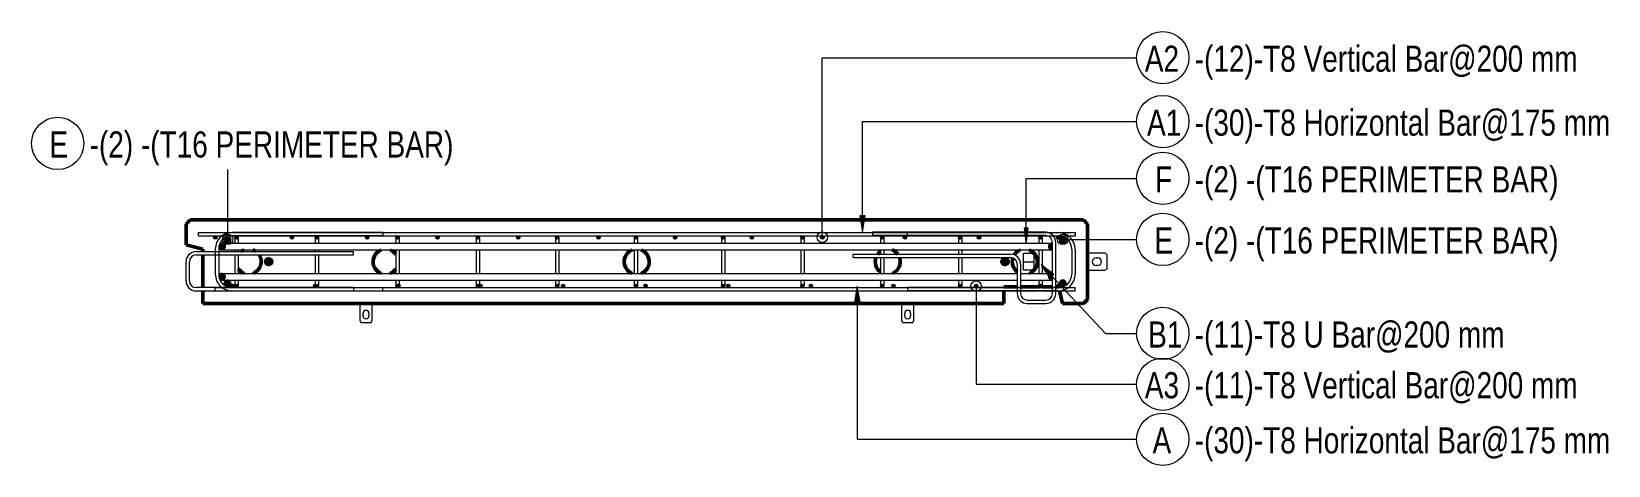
# Model space of a CAD drawing. Header units: millimetres. Extents: x 15382 to 36280, y -2060 to 13564.
# Drawn here: x 32511 to 36280, y 12527 to 13564 of the extents above; entities that cross this region are included whole.
import ezdxf

# ---------------------------------------------------------------- set-up
doc = ezdxf.new("R2010")
doc.units = ezdxf.units.MM
for name, color, linetype, lineweight in [('A-GENM', 13, 'Continuous', 18), ('A-WALL', 113, 'Continuous', 25), ('S-RBAR', 171, 'Continuous', 18), ('S-RBAR-IDEN', 171, 'Continuous', 9)]:
    doc.layers.add(name, color=color, linetype=linetype, lineweight=lineweight)
doc.styles.add('Nirmala UI Semilight_1', font='NirmalaS.ttf', dxfattribs={"width": 0.8, "height": 62.5})

# ---------------------------------------------------------------- blocks, each defined once
blk = doc.blocks.new('RR spread anchor face based - RR-SA-2_5-200-1726821-Elevation Top 2')
at = {"layer": 'A-GENM'}
for p, q in [((18725.1, 12913.8), (18725.1, 12873.8)), ((18733.1, 12884.3), (18733.1, 12890.3)), ((18747.1, 12890.3), (18747.1, 12884.3)), ((18755.1, 12873.8), (18755.1, 12913.8)), ((18725.1, 12873.8), (18727.6, 12868.8)), ((18727.6, 12868.8), (18752.6, 12868.8)), ((18752.6, 12868.8), (18755.1, 12873.8))]:
    blk.add_line(p, q, dxfattribs=at)
for centre, start, end in [((18740.1, 12890.3), 0, 180), ((18740.1, 12884.3), 180, 0)]:
    blk.add_arc(centre, 7, start, end, dxfattribs=at)
blk = doc.blocks.new('RR spread anchor face based - RR-SA-3_0-200-1726827-Elevation Top 2')
at = {"layer": 'A-GENM'}
for p, q in [((20311.1, 13033.8), (20336.1, 13033.8)), ((20311.1, 13013.8), (20311.1, 13033.8)), ((20311.1, 13013.8), (20336.1, 13013.8)), ((20311.1, 12993.8), (20311.1, 13013.8)), ((20336.1, 13033.8), (20336.1, 13013.8)), ((20336.4, 13033.8), (20336.1, 13033.8)), ((20336.1, 13033.8), (20336.1, 13013.8)), ((20336.1, 13013.8), (20336.1, 12993.8)), ((20336.1, 13013.8), (20336.1, 12993.8)), ((20506.1, 13033.8), (20464.6, 13033.8)), ((20484.8, 13022.8), (20488.8, 13022.8)), ((20488.8, 13004.8), (20484.8, 13004.8)), ((20511.1, 13031.3), (20506.1, 13033.8)), ((20511.1, 12996.3), (20511.1, 13031.3)), ((20336.1, 12993.8), (20311.1, 12993.8)), ((20336.1, 12993.8), (20336.4, 12993.8)), ((20464.6, 12993.8), (20506.1, 12993.8)), ((20506.1, 12993.8), (20511.1, 12996.3))]:
    blk.add_line(p, q, dxfattribs=at)
for centre, start, end in [((20484.8, 13013.8), 90, 270), ((20488.8, 13013.8), 270, 90)]:
    blk.add_arc(centre, 9, start, end, dxfattribs=at)
blk = doc.blocks.new('M_Rebar Tag_rfa MARK - DOT 1 MM-794228-Elevation Top 2')
at = {"layer": 'S-RBAR-IDEN'}
blk.add_circle((20644.3, 13067), 62.5, dxfattribs=at)
blk = doc.blocks.new('M_Rebar Tag_rfa MARK - ARROW-794226-Elevation Top 2')
at = {"layer": 'S-RBAR-IDEN'}
blk.add_circle((20644.3, 13212.9), 62.5, dxfattribs=at)
blk = doc.blocks.new('M_Rebar Tag_rfa Dimension - ARROW-793927-Elevation Top 2')
at = {"layer": 'S-RBAR-IDEN'}
blk.add_circle((20644.3, 13348.6), 62.5, dxfattribs=at)
blk = doc.blocks.new('M_Rebar Tag_rfa Dimension - DOT-793929-Elevation Top 2')
at = {"layer": 'S-RBAR-IDEN'}
blk.add_circle((20644.3, 13501.3), 62.5, dxfattribs=at)

msp = doc.modelspace()

# ---------------------------------------------------------------- hatches: boundary and pattern name
at = {"layer": 'S-RBAR'}
h = msp.add_hatch(color=256, dxfattribs=at)
edge = h.paths.add_edge_path()
edge.add_arc((32950.4, 13071.8), 4, 0, 360)
for points in [[(32949.2, 13068), (32953.7, 13069.5), (32953.7, 13074.2), (32949.2, 13075.6), (32946.4, 13071.8)], [(32966.5, 13041.8), (32972.9, 13045.1), (32974.3, 13051.5), (32970, 13057), (32963.1, 13057), (32959.5, 13052.1), (32959.2, 13049.6), (32960.3, 13044.8)], [(32976, 13058.6), (32982.9, 13058.6), (32987.2, 13064), (32985.7, 13070.8), (32979.4, 13073.8), (32973.2, 13070.8), (32971.6, 13064)], [(33000, 13068), (33004.4, 13069.5), (33004.4, 13074.2), (33000, 13075.6), (32997.2, 13071.8)], [(33132.3, 13068), (33136.8, 13069.5), (33136.8, 13074.2), (33132.3, 13075.6), (33129.6, 13071.8)], [(33192.1, 13068), (33196.5, 13069.5), (33196.5, 13074.2), (33192.1, 13075.6), (33189.3, 13071.8)], [(33311.7, 13068), (33316.2, 13069.5), (33316.2, 13074.2), (33311.7, 13075.6), (33308.9, 13071.8)], [(33384.2, 13068), (33388.6, 13069.5), (33388.6, 13074.2), (33384.2, 13075.6), (33381.4, 13071.8)], [(33479.8, 13068), (33484.3, 13069.5), (33484.3, 13074.2), (33479.8, 13075.6), (33477, 13071.8)], [(33576.3, 13068), (33580.8, 13069.5), (33580.8, 13074.2), (33576.3, 13075.6), (33573.5, 13071.8)], [(33672.9, 13068), (33677.4, 13069.5), (33677.4, 13074.2), (33672.9, 13075.6), (33670.2, 13071.8)], [(33765.9, 13068), (33770.4, 13069.5), (33770.4, 13074.2), (33765.9, 13075.6), (33763.1, 13071.8)], [(33864.8, 13068), (33869.3, 13069.5), (33869.3, 13074.2), (33864.8, 13075.6), (33862, 13071.8)], [(33954.2, 13068), (33958.7, 13069.5), (33958.7, 13074.2), (33954.2, 13075.6), (33951.5, 13071.8)], [(34047.9, 13068), (34052.4, 13069.5), (34052.4, 13074.2), (34047.9, 13075.6), (34045.2, 13071.8)], [(34162.6, 13068), (34167.1, 13069.5), (34167.1, 13074.2), (34162.6, 13075.6), (34159.8, 13071.8)], [(34231, 13068), (34235.5, 13069.5), (34235.5, 13074.2), (34231, 13075.6), (34228.3, 13071.8)], [(34352.2, 13068), (34356.7, 13069.5), (34356.7, 13074.2), (34352.2, 13075.6), (34349.4, 13071.8)], [(34399.8, 13068), (34404.3, 13069.5), (34404.3, 13074.2), (34399.8, 13075.6), (34397, 13071.8)], [(34543, 13068), (34547.5, 13069.5), (34547.5, 13074.2), (34543, 13075.6), (34540.3, 13071.8)], [(34597.3, 13068), (34601.8, 13069.5), (34601.8, 13074.2), (34597.3, 13075.6), (34594.5, 13071.8)], [(34728.9, 13068), (34733.4, 13069.5), (34733.4, 13074.2), (34728.9, 13075.6), (34726.1, 13071.8)], [(34774.2, 13068), (34778.6, 13069.5), (34778.6, 13074.2), (34774.2, 13075.6), (34771.4, 13071.8)], [(34921, 13068), (34925.5, 13069.5), (34925.5, 13074.2), (34921, 13075.6), (34918.2, 13071.8)], [(34949.2, 13041.8), (34950.9, 13042.6), (34950.9, 13057), (34945.8, 13057), (34941.4, 13051.5), (34943, 13044.8)], [(34963.5, 13068), (34968, 13069.5), (34968, 13074.2), (34963.5, 13075.6), (34960.8, 13071.8), (34961.3, 13071.1)], [(34975.6, 13057.8), (34981.9, 13060.8), (34983.4, 13067.6), (34979.1, 13073), (34972.1, 13073), (34967.8, 13067.6), (34969.4, 13060.8)], [(33077.6, 13003.8), (33084.7, 13006.7), (33087.6, 13013.8), (33084.7, 13020.9), (33077.6, 13023.8), (33070.5, 13020.9), (33067.6, 13013.8), (33070.5, 13006.7)], [(34837.3, 13003.8), (34844.3, 13006.7), (34847.3, 13013.8), (34844.3, 13020.9), (34837.3, 13023.8), (34830.2, 13020.9), (34827.3, 13013.8), (34830.2, 13006.7)], [(32966.5, 12969.9), (32972.8, 12972.9), (32974.3, 12979.7), (32970, 12985.1), (32963.1, 12985.1), (32958.9, 12980), (32959.9, 12974.6), (32960.7, 12972.7), (32962.7, 12971.8)], [(32976, 12954.8), (32982.9, 12954.8), (32987.2, 12960.3), (32985.7, 12967), (32979.4, 12970.1), (32973.2, 12967), (32971.6, 12960.3)], [(34949.2, 12969.9), (34950.9, 12970.7), (34950.9, 12985.1), (34945.8, 12985.1), (34941.4, 12979.7), (34943, 12972.9)], [(34975.6, 12954.1), (34981.9, 12957.1), (34983.4, 12963.8), (34979.1, 12969.3), (34972.1, 12969.3), (34967.8, 12963.8), (34969.4, 12957.1)], [(32992.9, 12952), (32995.7, 12955.8), (32992.9, 12959.6), (32988.4, 12958.2), (32988.4, 12953.5)], [(33000, 12952), (33004.4, 12953.5), (33004.4, 12958.2), (33000, 12959.6), (32997.2, 12955.8)], [(33190.3, 12952), (33193.1, 12955.8), (33190.3, 12959.6), (33185.9, 12958.2), (33185.9, 12953.5)], [(33192.1, 12952), (33196.5, 12953.5), (33196.5, 12958.2), (33192.1, 12959.6), (33189.3, 12955.8)], [(33384.2, 12952), (33388.6, 12953.5), (33388.6, 12958.2), (33384.2, 12959.6), (33381.4, 12955.8)], [(33389.3, 12952), (33392.1, 12955.8), (33389.3, 12959.6), (33384.8, 12958.2), (33384.8, 12953.5)], [(33576.3, 12952), (33580.8, 12953.5), (33580.8, 12958.2), (33576.3, 12959.6), (33573.5, 12955.8)], [(33585.2, 12952), (33587.9, 12955.8), (33585.2, 12959.6), (33580.7, 12958.2), (33580.7, 12953.5)], [(33765.9, 12952), (33770.4, 12953.5), (33770.4, 12958.2), (33765.9, 12959.6), (33763.1, 12955.8)], [(33782.6, 12952), (33785.3, 12955.8), (33782.6, 12959.6), (33778.1, 12958.2), (33778.1, 12953.5)], [(33954.2, 12952), (33958.7, 12953.5), (33958.7, 12958.2), (33954.2, 12959.6), (33951.5, 12955.8)], [(33980, 12952), (33982.8, 12955.8), (33980, 12959.6), (33975.5, 12958.2), (33975.5, 12953.5)], [(34162.6, 12952), (34167.1, 12953.5), (34167.1, 12958.2), (34162.6, 12959.6), (34159.8, 12955.8)], [(34177.4, 12952), (34180.2, 12955.8), (34177.4, 12959.6), (34172.9, 12958.2), (34172.9, 12953.5)], [(34352.2, 12952), (34356.7, 12953.5), (34356.7, 12958.2), (34352.2, 12959.6), (34349.4, 12955.8)], [(34374.8, 12952), (34377.6, 12955.8), (34374.8, 12959.6), (34370.4, 12958.2), (34370.4, 12953.5)], [(34543, 12952), (34547.5, 12953.5), (34547.5, 12958.2), (34543, 12959.6), (34540.3, 12955.8)], [(34572.2, 12952), (34575, 12955.8), (34572.2, 12959.6), (34567.8, 12958.2), (34567.8, 12953.5)], [(34728.9, 12952), (34733.4, 12953.5), (34733.4, 12958.2), (34728.9, 12959.6), (34726.1, 12955.8)], [(34769.7, 12952), (34772.4, 12955.8), (34769.7, 12959.6), (34765.2, 12958.2), (34765.2, 12953.5)], [(34921, 12952), (34925.5, 12953.5), (34925.5, 12958.2), (34921, 12959.6), (34918.2, 12955.8)], [(34967.1, 12952), (34969.8, 12955.8), (34967.1, 12959.6), (34962.6, 12958.2), (34962.6, 12953.5)]]:
    msp.add_hatch(color=256, dxfattribs=at).paths.add_polyline_path(points)
h = msp.add_hatch(color=256, dxfattribs=at)
edge = h.paths.add_edge_path()
edge.add_arc((32966.5, 13049.8), 8, 182.1685, 270)
edge.add_line((32966.5, 13041.8), (32966.5, 13049.8))
edge.add_line((32966.5, 13049.8), (32958.5, 13049.5))
h = msp.add_hatch(color=256, dxfattribs=at)
edge = h.paths.add_edge_path()
edge.add_arc((32966.5, 13049.8), 8, 270, 513.4071)
edge.add_line((32959.4, 13053.3), (32966.5, 13049.8))
edge.add_line((32966.5, 13049.8), (32966.5, 13041.8))
h = msp.add_hatch(color=256, dxfattribs=at)
edge = h.paths.add_edge_path()
edge.add_arc((32979.4, 13065.8), 8, 0, 360)
h = msp.add_hatch(color=256, dxfattribs=at)
edge = h.paths.add_edge_path()
edge.add_arc((33001.2, 13071.8), 4, 0, 360)
h = msp.add_hatch(color=256, dxfattribs=at)
edge = h.paths.add_edge_path()
edge.add_arc((33133.6, 13071.8), 4, 0, 360)
h = msp.add_hatch(color=256, dxfattribs=at)
edge = h.paths.add_edge_path()
edge.add_arc((33193.3, 13071.8), 4, 0, 360)
h = msp.add_hatch(color=256, dxfattribs=at)
edge = h.paths.add_edge_path()
edge.add_arc((33312.9, 13071.8), 4, 0, 360)
h = msp.add_hatch(color=256, dxfattribs=at)
edge = h.paths.add_edge_path()
edge.add_arc((33385.4, 13071.8), 4, 0, 360)
h = msp.add_hatch(color=256, dxfattribs=at)
edge = h.paths.add_edge_path()
edge.add_arc((33481, 13071.8), 4, 0, 360)
h = msp.add_hatch(color=256, dxfattribs=at)
edge = h.paths.add_edge_path()
edge.add_arc((33577.5, 13071.8), 4, 0, 360)
h = msp.add_hatch(color=256, dxfattribs=at)
edge = h.paths.add_edge_path()
edge.add_arc((33674.2, 13071.8), 4, 0, 360)
h = msp.add_hatch(color=256, dxfattribs=at)
edge = h.paths.add_edge_path()
edge.add_arc((33767.1, 13071.8), 4, 0, 360)
h = msp.add_hatch(color=256, dxfattribs=at)
edge = h.paths.add_edge_path()
edge.add_arc((33866, 13071.8), 4, 0, 360)
h = msp.add_hatch(color=256, dxfattribs=at)
edge = h.paths.add_edge_path()
edge.add_arc((33955.5, 13071.8), 4, 0, 360)
h = msp.add_hatch(color=256, dxfattribs=at)
edge = h.paths.add_edge_path()
edge.add_arc((34049.2, 13071.8), 4, 0, 360)
h = msp.add_hatch(color=256, dxfattribs=at)
edge = h.paths.add_edge_path()
edge.add_arc((34163.8, 13071.8), 4, 0, 360)
h = msp.add_hatch(color=256, dxfattribs=at)
edge = h.paths.add_edge_path()
edge.add_arc((34232.3, 13071.8), 4, 0, 360)
h = msp.add_hatch(color=256, dxfattribs=at)
edge = h.paths.add_edge_path()
edge.add_arc((34353.4, 13071.8), 4, 0, 360)
h = msp.add_hatch(color=256, dxfattribs=at)
edge = h.paths.add_edge_path()
edge.add_arc((34401, 13071.8), 4, 0, 360)
h = msp.add_hatch(color=256, dxfattribs=at)
edge = h.paths.add_edge_path()
edge.add_arc((34544.3, 13071.8), 4, 0, 360)
h = msp.add_hatch(color=256, dxfattribs=at)
edge = h.paths.add_edge_path()
edge.add_arc((34598.5, 13071.8), 4, 0, 360)
h = msp.add_hatch(color=256, dxfattribs=at)
edge = h.paths.add_edge_path()
edge.add_arc((34730.1, 13071.8), 4, 0, 360)
h = msp.add_hatch(color=256, dxfattribs=at)
edge = h.paths.add_edge_path()
edge.add_arc((34775.4, 13071.8), 4, 0, 360)
h = msp.add_hatch(color=256, dxfattribs=at)
edge = h.paths.add_edge_path()
edge.add_arc((34922.2, 13071.8), 4, 0, 360)
h = msp.add_hatch(color=256, dxfattribs=at)
edge = h.paths.add_edge_path()
edge.add_arc((34949.2, 13049.8), 8, 77.4439, 270)
edge.add_line((34949.2, 13041.8), (34949.2, 13049.8))
edge.add_line((34949.2, 13049.8), (34951, 13057.6))
h = msp.add_hatch(color=256, dxfattribs=at)
edge = h.paths.add_edge_path()
edge.add_arc((34949.2, 13049.8), 8, 270, 283.9363)
edge.add_line((34951.2, 13042), (34949.2, 13049.8))
edge.add_line((34949.2, 13049.8), (34949.2, 13041.8))
h = msp.add_hatch(color=256, dxfattribs=at)
edge = h.paths.add_edge_path()
edge.add_arc((34964.8, 13071.8), 4, 0, 360)
h = msp.add_hatch(color=256, dxfattribs=at)
edge = h.paths.add_edge_path()
edge.add_arc((34975.6, 13065.8), 8, 0, 360)
h = msp.add_hatch(color=256, dxfattribs=at)
edge = h.paths.add_edge_path()
edge.add_arc((33077.6, 13013.8), 10, 0, 360)
h = msp.add_hatch(color=256, dxfattribs=at)
edge = h.paths.add_edge_path()
edge.add_arc((34837.3, 13013.8), 10, 0, 360)
h = msp.add_hatch(color=256, dxfattribs=at)
edge = h.paths.add_edge_path()
edge.add_arc((32966.5, 12977.9), 8, 185.5354, 205.8733)
edge.add_line((32959.3, 12974.4), (32966.5, 12977.9))
edge.add_line((32966.5, 12977.9), (32958.6, 12977.2))
h = msp.add_hatch(color=256, dxfattribs=at)
edge = h.paths.add_edge_path()
edge.add_arc((32966.5, 12977.9), 8, 270, 524.7585)
edge.add_line((32958.8, 12980), (32966.5, 12977.9))
edge.add_line((32966.5, 12977.9), (32966.5, 12969.9))
h = msp.add_hatch(color=256, dxfattribs=at)
edge = h.paths.add_edge_path()
edge.add_arc((32966.5, 12977.9), 8, 221.7635, 270)
edge.add_line((32966.5, 12969.9), (32966.5, 12977.9))
edge.add_line((32966.5, 12977.9), (32960.6, 12972.6))
h = msp.add_hatch(color=256, dxfattribs=at)
edge = h.paths.add_edge_path()
edge.add_arc((32979.4, 12962.1), 8, 0, 360)
h = msp.add_hatch(color=256, dxfattribs=at)
edge = h.paths.add_edge_path()
edge.add_arc((34949.2, 12977.9), 8, 77.4439, 270)
edge.add_line((34949.2, 12969.9), (34949.2, 12977.9))
edge.add_line((34949.2, 12977.9), (34951, 12985.7))
h = msp.add_hatch(color=256, dxfattribs=at)
edge = h.paths.add_edge_path()
edge.add_arc((34949.2, 12977.9), 8, 270, 283.9363)
edge.add_line((34951.2, 12970.2), (34949.2, 12977.9))
edge.add_line((34949.2, 12977.9), (34949.2, 12969.9))
h = msp.add_hatch(color=256, dxfattribs=at)
edge = h.paths.add_edge_path()
edge.add_arc((34975.6, 12962.1), 8, 0, 360)
h = msp.add_hatch(color=256, dxfattribs=at)
edge = h.paths.add_edge_path()
edge.add_arc((32991.7, 12955.8), 4, 0, 360)
h = msp.add_hatch(color=256, dxfattribs=at)
edge = h.paths.add_edge_path()
edge.add_arc((33001.2, 12955.8), 4, 0, 360)
h = msp.add_hatch(color=256, dxfattribs=at)
edge = h.paths.add_edge_path()
edge.add_arc((33189.1, 12955.8), 4, 0, 360)
h = msp.add_hatch(color=256, dxfattribs=at)
edge = h.paths.add_edge_path()
edge.add_arc((33193.3, 12955.8), 4, 0, 360)
h = msp.add_hatch(color=256, dxfattribs=at)
edge = h.paths.add_edge_path()
edge.add_arc((33385.4, 12955.8), 4, 0, 360)
h = msp.add_hatch(color=256, dxfattribs=at)
edge = h.paths.add_edge_path()
edge.add_arc((33388.1, 12955.8), 4, 0, 360)
h = msp.add_hatch(color=256, dxfattribs=at)
edge = h.paths.add_edge_path()
edge.add_arc((33577.5, 12955.8), 4, 0, 360)
h = msp.add_hatch(color=256, dxfattribs=at)
edge = h.paths.add_edge_path()
edge.add_arc((33583.9, 12955.8), 4, 0, 360)
h = msp.add_hatch(color=256, dxfattribs=at)
edge = h.paths.add_edge_path()
edge.add_arc((33767.1, 12955.8), 4, 0, 360)
h = msp.add_hatch(color=256, dxfattribs=at)
edge = h.paths.add_edge_path()
edge.add_arc((33781.3, 12955.8), 4, 0, 360)
h = msp.add_hatch(color=256, dxfattribs=at)
edge = h.paths.add_edge_path()
edge.add_arc((33955.5, 12955.8), 4, 0, 360)
h = msp.add_hatch(color=256, dxfattribs=at)
edge = h.paths.add_edge_path()
edge.add_arc((33978.8, 12955.8), 4, 0, 360)
h = msp.add_hatch(color=256, dxfattribs=at)
edge = h.paths.add_edge_path()
edge.add_arc((34163.8, 12955.8), 4, 0, 360)
h = msp.add_hatch(color=256, dxfattribs=at)
edge = h.paths.add_edge_path()
edge.add_arc((34176.2, 12955.8), 4, 0, 360)
h = msp.add_hatch(color=256, dxfattribs=at)
edge = h.paths.add_edge_path()
edge.add_arc((34353.4, 12955.8), 4, 0, 360)
h = msp.add_hatch(color=256, dxfattribs=at)
edge = h.paths.add_edge_path()
edge.add_arc((34373.6, 12955.8), 4, 0, 360)
h = msp.add_hatch(color=256, dxfattribs=at)
edge = h.paths.add_edge_path()
edge.add_arc((34544.3, 12955.8), 4, 0, 360)
h = msp.add_hatch(color=256, dxfattribs=at)
edge = h.paths.add_edge_path()
edge.add_arc((34571, 12955.8), 4, 0, 360)
h = msp.add_hatch(color=256, dxfattribs=at)
edge = h.paths.add_edge_path()
edge.add_arc((34730.1, 12955.8), 4, 0, 360)
h = msp.add_hatch(color=256, dxfattribs=at)
edge = h.paths.add_edge_path()
edge.add_arc((34768.4, 12955.8), 4, 0, 360)
h = msp.add_hatch(color=256, dxfattribs=at)
edge = h.paths.add_edge_path()
edge.add_arc((34922.2, 12955.8), 4, 0, 360)
h = msp.add_hatch(color=256, dxfattribs=at)
edge = h.paths.add_edge_path()
edge.add_arc((34965.8, 12955.8), 4, 0, 360)
at = {"layer": 'S-RBAR-IDEN'}
for points in [[(34497, 13085.7), (34503.7, 13123.2), (34490.4, 13123.2)], [(34888, 13056.2), (34892.9, 13093.7), (34883, 13093.7)], [(34923.9, 13006), (34944.7, 12974.1), (34954.3, 12983.2)], [(34484.5, 12954.8), (34477.9, 12917.3), (34491.1, 12917.3)]]:
    msp.add_hatch(color=256, dxfattribs=at).paths.add_polyline_path(points)

# ---------------------------------------------------------------- linework, layer by layer
at = {"layer": 'A-WALL', "lineweight": 50}
for p, q in [((32890.4, 13113.8), (32880.4, 13103.8)), ((32880.4, 13103.8), (32880.4, 13053.8)), ((35024.9, 13113.8), (32890.4, 13113.8)), ((35034.9, 13103.8), (35024.9, 13113.8)), ((35034.9, 12923.8), (35034.9, 13103.8)), ((32880.4, 13053.8), (32920.4, 13043.8)), ((32920.4, 13043.8), (32920.4, 13037.8)), ((32920.4, 13029.8), (32920.4, 12951.7)), ((32920.4, 12943.7), (32920.4, 12913.8)), ((34834.9, 12951.8), (34834.9, 12953.8)), ((34834.9, 12953.8), (34866.9, 12953.8)), ((34834.9, 12913.8), (34834.9, 12943.8)), ((34874.9, 12953.8), (34918.8, 12953.8)), ((34925.7, 12953.8), (34950.9, 12953.8)), ((34958.9, 12953.8), (34964.9, 12953.8)), ((34964.9, 12953.8), (34965.4, 12951.9)), ((34967.4, 12943.8), (34974.9, 12913.8)), ((32920.4, 12913.8), (34834.9, 12913.8)), ((34974.9, 12913.8), (35024.9, 12913.8)), ((35024.9, 12913.8), (35034.9, 12923.8))]:
    msp.add_line(p, q, dxfattribs=at)
for centre, start, end in [((33029.9, 13013.8), 110.4585, 126), ((33029.9, 13013.8), 54, 69.5415), ((33357.4, 13013.8), 110.4585, 249.2485), ((33357.4, 13013.8), 36.7844, 69.5415), ((33957.4, 13013.8), 110.4585, 249.2485), ((33957.4, 13013.8), 290.7515, 69.5415), ((34557.4, 13013.8), 36.9399, 69.5415), ((34884.9, 13013.8), 110.4585, 147.4271), ((34884.9, 13013.8), 290.7515, 69.5415), ((33029.9, 13013.8), 290.7515, 32.4841), ((34557.4, 13013.8), 160.4727, 235.0205), ((34557.4, 13013.8), 124.9795, 143.0601), ((34557.4, 13013.8), 290.7515, 19.5273), ((34884.9, 13013.8), 162.7021, 233.0062), ((33029.9, 13013.8), 214.0937, 249.2485), ((33357.4, 13013.8), 290.7515, 323.2156)]:
    msp.add_arc(centre, 30, start, end, dxfattribs=at)
at = {"layer": 'S-RBAR'}
for p, q in [((32910.4, 13083.8), (35005.9, 13083.8)), ((32910.4, 13075.8), (32910.4, 13083.8)), ((33350.4, 13083.8), (32990.4, 13083.8)), ((33350.4, 13083.8), (33350.4, 13075.8)), ((34934.9, 13084), (34521.1, 13084)), ((34521.1, 13084), (34521.1, 13076)), ((34604.9, 13083.8), (34964.9, 13083.8)), ((34604.9, 13075.8), (34604.9, 13083.8)), ((35005.9, 13075.8), (35005.9, 13083.8)), ((32910.4, 13075.8), (35005.9, 13075.8)), ((32949.2, 13075.6), (32946.4, 13071.8)), ((32946.4, 13071.8), (32949.2, 13068)), ((32953.7, 13074.2), (32949.2, 13075.6)), ((32949.2, 13068), (32953.7, 13069.5)), ((32950.4, 13043.8), (32950.4, 12983.8)), ((32953.7, 13069.5), (32953.7, 13074.2)), ((32958.4, 13043.8), (32958.4, 12983.8)), ((32966.5, 13049.8), (32958.5, 13049.5)), ((32959.5, 13052.1), (32959.2, 13049.6)), ((32959.2, 13049.6), (32960.3, 13044.8)), ((32959.4, 13053.3), (32966.5, 13049.8)), ((32963.1, 13057), (32959.5, 13052.1)), ((32960.3, 13044.8), (32966.5, 13041.8)), ((32970, 13057), (32963.1, 13057)), ((32966.5, 13057.8), (33022, 13057.8)), ((32966.5, 13049.8), (32966.5, 13041.8)), ((32966.5, 13041.8), (32966.5, 13049.8)), ((32966.5, 13041.8), (32972.9, 13045.1)), ((32966.5, 13041.8), (33022, 13041.8)), ((32974.3, 13051.5), (32970, 13057)), ((32973.2, 13070.8), (32971.6, 13064)), ((32971.6, 13064), (32976, 13058.6)), ((32972.9, 13045.1), (32974.3, 13051.5)), ((32979.4, 13073.8), (32973.2, 13070.8)), ((32976, 13058.6), (32982.9, 13058.6)), ((32985.7, 13070.8), (32979.4, 13073.8)), ((32982.9, 13058.6), (32987.2, 13064)), ((32987.2, 13064), (32985.7, 13070.8)), ((33350.4, 13075.8), (32990.4, 13075.8)), ((33000, 13075.6), (32997.2, 13071.8)), ((32997.2, 13071.8), (32997.2, 13057.9)), ((32997.2, 13071.8), (33000, 13068)), ((32997.2, 13041.8), (32997.2, 13037.8)), ((33004.4, 13074.2), (33000, 13075.6)), ((33000, 13068), (33004.4, 13069.5)), ((33004.4, 13069.5), (33004.4, 13074.2)), ((33005.2, 13071.8), (33005.2, 13057.9)), ((33005.2, 13041.8), (33005.2, 13037.8)), ((33022, 13057.8), (34893.7, 13057.8)), ((33022, 13041.8), (34893.7, 13041.8)), ((33132.3, 13075.6), (33129.6, 13071.8)), ((33129.6, 13071.8), (33132.3, 13068)), ((33136.8, 13074.2), (33132.3, 13075.6)), ((33132.3, 13068), (33136.8, 13069.5)), ((33136.8, 13069.5), (33136.8, 13074.2)), ((33192.1, 13075.6), (33189.3, 13071.8)), ((33189.3, 13071.8), (33189.3, 13057.9)), ((33189.3, 13071.8), (33192.1, 13068)), ((33189.3, 13041.8), (33189.3, 13037.8)), ((33196.5, 13074.2), (33192.1, 13075.6)), ((33192.1, 13068), (33196.5, 13069.5)), ((33196.5, 13069.5), (33196.5, 13074.2)), ((33197.3, 13071.8), (33197.3, 13057.9)), ((33197.3, 13041.8), (33197.3, 13037.8)), ((33311.7, 13075.6), (33308.9, 13071.8)), ((33308.9, 13071.8), (33311.7, 13068)), ((33316.2, 13074.2), (33311.7, 13075.6)), ((33311.7, 13068), (33316.2, 13069.5)), ((33316.2, 13069.5), (33316.2, 13074.2)), ((33384.2, 13075.6), (33381.4, 13071.8)), ((33381.4, 13071.8), (33381.4, 13057.9)), ((33381.4, 13071.8), (33384.2, 13068)), ((33381.4, 13041.8), (33381.4, 13035.8)), ((33388.6, 13074.2), (33384.2, 13075.6)), ((33384.2, 13068), (33388.6, 13069.5)), ((33388.6, 13069.5), (33388.6, 13074.2)), ((33389.4, 13071.8), (33389.4, 13057.9)), ((33389.4, 13041.8), (33389.4, 13035.8)), ((33479.8, 13075.6), (33477, 13071.8)), ((33477, 13071.8), (33479.8, 13068)), ((33484.3, 13074.2), (33479.8, 13075.6)), ((33479.8, 13068), (33484.3, 13069.5)), ((33484.3, 13069.5), (33484.3, 13074.2)), ((33576.3, 13075.6), (33573.5, 13071.8)), ((33573.5, 13071.8), (33573.5, 13057.9)), ((33573.5, 13071.8), (33576.3, 13068)), ((33573.5, 13041.8), (33573.5, 13035.8)), ((33580.8, 13074.2), (33576.3, 13075.6)), ((33576.3, 13068), (33580.8, 13069.5)), ((33580.8, 13069.5), (33580.8, 13074.2)), ((33581.5, 13071.8), (33581.5, 13057.9)), ((33581.5, 13041.8), (33581.5, 13035.8)), ((33672.9, 13075.6), (33670.2, 13071.8)), ((33670.2, 13071.8), (33672.9, 13068)), ((33677.4, 13074.2), (33672.9, 13075.6)), ((33672.9, 13068), (33677.4, 13069.5)), ((33677.4, 13069.5), (33677.4, 13074.2)), ((33765.9, 13075.6), (33763.1, 13071.8)), ((33763.1, 13071.8), (33763.1, 13057.9)), ((33763.1, 13071.8), (33765.9, 13068)), ((33763.1, 13041.8), (33763.1, 13035.8)), ((33770.4, 13074.2), (33765.9, 13075.6)), ((33765.9, 13068), (33770.4, 13069.5)), ((33770.4, 13069.5), (33770.4, 13074.2)), ((33771.1, 13071.8), (33771.1, 13057.9)), ((33771.1, 13041.8), (33771.1, 13035.8)), ((33864.8, 13075.6), (33862, 13071.8)), ((33862, 13071.8), (33864.8, 13068)), ((33869.3, 13074.2), (33864.8, 13075.6)), ((33864.8, 13068), (33869.3, 13069.5)), ((33869.3, 13069.5), (33869.3, 13074.2)), ((33954.2, 13075.6), (33951.5, 13071.8)), ((33951.5, 13071.8), (33951.5, 13057.9)), ((33951.5, 13071.8), (33954.2, 13068)), ((33951.5, 13041.8), (33951.5, 13035.8)), ((33958.7, 13074.2), (33954.2, 13075.6)), ((33954.2, 13068), (33958.7, 13069.5)), ((33958.7, 13069.5), (33958.7, 13074.2)), ((33959.5, 13071.8), (33959.5, 13057.9)), ((33959.5, 13041.8), (33959.5, 13035.8)), ((34047.9, 13075.6), (34045.2, 13071.8)), ((34045.2, 13071.8), (34047.9, 13068)), ((34052.4, 13074.2), (34047.9, 13075.6)), ((34047.9, 13068), (34052.4, 13069.5)), ((34052.4, 13069.5), (34052.4, 13074.2)), ((34162.6, 13075.6), (34159.8, 13071.8)), ((34159.8, 13071.8), (34159.8, 13057.9)), ((34159.8, 13071.8), (34162.6, 13068)), ((34159.8, 13041.8), (34159.8, 13035.8)), ((34167.1, 13074.2), (34162.6, 13075.6)), ((34162.6, 13068), (34167.1, 13069.5)), ((34167.1, 13069.5), (34167.1, 13074.2)), ((34167.8, 13071.8), (34167.8, 13057.9)), ((34167.8, 13041.8), (34167.8, 13035.8)), ((34231, 13075.6), (34228.3, 13071.8)), ((34228.3, 13071.8), (34231, 13068)), ((34235.5, 13074.2), (34231, 13075.6)), ((34231, 13068), (34235.5, 13069.5)), ((34235.5, 13069.5), (34235.5, 13074.2)), ((34352.2, 13075.6), (34349.4, 13071.8)), ((34349.4, 13071.8), (34349.4, 13057.9)), ((34349.4, 13071.8), (34352.2, 13068)), ((34349.4, 13041.8), (34349.4, 13035.8)), ((34356.7, 13074.2), (34352.2, 13075.6)), ((34352.2, 13068), (34356.7, 13069.5)), ((34356.7, 13069.5), (34356.7, 13074.2)), ((34357.4, 13071.8), (34357.4, 13057.9)), ((34357.4, 13041.8), (34357.4, 13035.8)), ((34399.8, 13075.6), (34397, 13071.8)), ((34397, 13071.8), (34399.8, 13068)), ((34404.3, 13074.2), (34399.8, 13075.6)), ((34399.8, 13068), (34404.3, 13069.5)), ((34404.3, 13069.5), (34404.3, 13074.2)), ((34934.9, 13076), (34521.1, 13076)), ((34543, 13075.6), (34540.3, 13071.8)), ((34540.3, 13071.8), (34540.3, 13057.9)), ((34540.3, 13071.8), (34543, 13068)), ((34540.3, 13041.8), (34540.3, 13035.8)), ((34547.5, 13074.2), (34543, 13075.6)), ((34543, 13068), (34547.5, 13069.5)), ((34547.5, 13069.5), (34547.5, 13074.2)), ((34548.3, 13071.8), (34548.3, 13057.9)), ((34548.3, 13041.8), (34548.3, 13035.8)), ((34597.3, 13075.6), (34594.5, 13071.8)), ((34594.5, 13071.8), (34597.3, 13068)), ((34601.8, 13074.2), (34597.3, 13075.6)), ((34597.3, 13068), (34601.8, 13069.5)), ((34601.8, 13069.5), (34601.8, 13074.2)), ((34604.9, 13075.8), (34964.9, 13075.8)), ((34728.9, 13075.6), (34726.1, 13071.8)), ((34726.1, 13071.8), (34726.1, 13057.9)), ((34726.1, 13071.8), (34728.9, 13068)), ((34726.1, 13041.8), (34726.1, 13035.8)), ((34733.4, 13074.2), (34728.9, 13075.6)), ((34728.9, 13068), (34733.4, 13069.5)), ((34733.4, 13069.5), (34733.4, 13074.2)), ((34734.1, 13071.8), (34734.1, 13057.9)), ((34734.1, 13041.8), (34734.1, 13035.8)), ((34774.2, 13075.6), (34771.4, 13071.8)), ((34771.4, 13071.8), (34774.2, 13068)), ((34778.6, 13074.2), (34774.2, 13075.6)), ((34774.2, 13068), (34778.6, 13069.5)), ((34778.6, 13069.5), (34778.6, 13074.2)), ((34893.7, 13057.8), (34949.2, 13057.8)), ((34893.7, 13041.8), (34949.2, 13041.8)), ((34921, 13075.6), (34918.2, 13071.8)), ((34918.2, 13071.8), (34918.2, 13057.9)), ((34918.2, 13071.8), (34921, 13068)), ((34918.2, 13041.8), (34918.2, 13035.8)), ((34925.5, 13074.2), (34921, 13075.6)), ((34921, 13068), (34925.5, 13069.5)), ((34925.5, 13069.5), (34925.5, 13074.2)), ((34926.2, 13071.8), (34926.2, 13057.9)), ((34926.2, 13041.8), (34926.2, 13035.8)), ((34945.8, 13057), (34941.4, 13051.5)), ((34941.4, 13051.5), (34943, 13044.8)), ((34943, 13044.8), (34949.2, 13041.8)), ((34950.9, 13057), (34945.8, 13057)), ((34949.2, 13049.8), (34951, 13057.6)), ((34951.2, 13042), (34949.2, 13049.8)), ((34949.2, 13049.8), (34949.2, 13041.8)), ((34949.2, 13041.8), (34949.2, 13049.8)), ((34949.2, 13041.8), (34950.9, 13042.6)), ((34950.9, 12937.8), (34950.9, 13060)), ((34950.9, 13042.6), (34950.9, 13057)), ((34958.9, 12937.8), (34958.9, 13060)), ((34963.5, 13075.6), (34960.8, 13071.8)), ((34960.8, 13071.8), (34961.3, 13071.1)), ((34961.3, 13071.1), (34963.5, 13068)), ((34968, 13074.2), (34963.5, 13075.6)), ((34963.5, 13068), (34968, 13069.5)), ((34972.1, 13073), (34967.8, 13067.6)), ((34967.8, 13067.6), (34969.4, 13060.8)), ((34968, 13069.5), (34968, 13074.2)), ((34969.4, 13060.8), (34975.6, 13057.8)), ((34979.1, 13073), (34972.1, 13073)), ((34975.6, 13057.8), (34981.9, 13060.8)), ((34983.4, 13067.6), (34979.1, 13073)), ((34981.9, 13060.8), (34983.4, 13067.6)), ((34996.9, 13043.8), (34996.9, 12983.8)), ((35004.9, 13043.8), (35004.9, 12983.8)), ((32880.4, 12967.7), (32880.4, 13013.8)), ((32888.4, 12967.7), (32888.4, 13013.8)), ((32904.4, 13037.8), (33280.4, 13037.8)), ((32904.4, 13029.8), (33280.4, 13029.8)), ((32997.2, 13029.8), (32997.2, 12991.8)), ((33005.2, 13029.8), (33005.2, 12991.8)), ((33070.5, 13020.9), (33067.6, 13013.8)), ((33067.6, 13013.8), (33070.5, 13006.7)), ((33077.6, 13023.8), (33070.5, 13020.9)), ((33070.5, 13006.7), (33077.6, 13003.8)), ((33084.7, 13020.9), (33077.6, 13023.8)), ((33077.6, 13003.8), (33084.7, 13006.7)), ((33087.6, 13013.8), (33084.7, 13020.9)), ((33084.7, 13006.7), (33087.6, 13013.8)), ((33189.3, 13029.8), (33189.3, 12991.8)), ((33197.3, 13029.8), (33197.3, 12991.8)), ((33280.4, 13029.8), (33280.4, 13037.8)), ((33381.4, 13035.8), (33381.4, 12991.8)), ((33389.4, 13035.8), (33389.4, 12991.8)), ((33573.5, 13035.8), (33573.5, 12991.8)), ((33581.5, 13035.8), (33581.5, 12991.8)), ((33763.1, 13035.8), (33763.1, 12991.8)), ((33771.1, 13035.8), (33771.1, 12991.8)), ((33951.5, 13035.8), (33951.5, 12991.8)), ((33959.5, 13035.8), (33959.5, 12991.8)), ((34159.8, 13035.8), (34159.8, 12991.8)), ((34167.8, 13035.8), (34167.8, 12991.8)), ((34349.4, 13035.8), (34349.4, 12991.8)), ((34357.4, 13035.8), (34357.4, 12991.8)), ((34474.9, 13031.8), (34850.9, 13031.8)), ((34474.9, 13023.8), (34474.9, 13031.8)), ((34474.9, 13023.8), (34850.9, 13023.8)), ((34540.3, 13035.8), (34540.3, 13031.8)), ((34540.3, 13023.8), (34540.3, 12991.8)), ((34548.3, 13035.8), (34548.3, 13031.8)), ((34548.3, 13023.8), (34548.3, 12991.8)), ((34726.1, 13035.8), (34726.1, 13031.8)), ((34726.1, 13023.8), (34726.1, 12991.8)), ((34734.1, 13035.8), (34734.1, 13031.8)), ((34734.1, 13023.8), (34734.1, 12991.8)), ((34830.2, 13020.9), (34827.3, 13013.8)), ((34827.3, 13013.8), (34830.2, 13006.7)), ((34837.3, 13023.8), (34830.2, 13020.9)), ((34830.2, 13006.7), (34837.3, 13003.8)), ((34844.3, 13020.9), (34837.3, 13023.8)), ((34837.3, 13003.8), (34844.3, 13006.7)), ((34847.3, 13013.8), (34844.3, 13020.9)), ((34844.3, 13006.7), (34847.3, 13013.8)), ((34866.9, 13007.8), (34866.9, 12937.8)), ((34874.9, 13007.8), (34874.9, 12937.8)), ((34918.2, 13035.8), (34918.2, 12991.8)), ((34926.2, 13035.8), (34926.2, 12991.8)), ((32966.5, 12977.9), (32958.6, 12977.2)), ((32958.8, 12980), (32966.5, 12977.9)), ((32963.1, 12985.1), (32958.9, 12980)), ((32958.9, 12980), (32959.9, 12974.6)), ((32959.3, 12974.4), (32966.5, 12977.9)), ((32959.9, 12974.6), (32960.7, 12972.7)), ((32966.5, 12977.9), (32960.6, 12972.6)), ((32960.7, 12972.7), (32962.7, 12971.8)), ((32962.7, 12971.8), (32966.5, 12969.9)), ((32970, 12985.1), (32963.1, 12985.1)), ((32966.5, 12985.9), (33022, 12985.9)), ((32966.5, 12977.9), (32966.5, 12969.9)), ((32966.5, 12969.9), (32966.5, 12977.9)), ((32966.5, 12969.9), (32972.8, 12972.9)), ((32966.5, 12969.9), (33022, 12969.9)), ((32974.3, 12979.7), (32970, 12985.1)), ((32973.2, 12967), (32971.6, 12960.3)), ((32972.8, 12972.9), (32974.3, 12979.7)), ((32979.4, 12970.1), (32973.2, 12967)), ((32985.7, 12967), (32979.4, 12970.1)), ((32987.2, 12960.3), (32985.7, 12967)), ((32997.2, 12991.8), (32997.2, 12985.9)), ((32997.2, 12969.7), (32997.2, 12955.8)), ((33005.2, 12991.8), (33005.2, 12985.9)), ((33005.2, 12969.7), (33005.2, 12955.8)), ((33022, 12985.9), (34866.9, 12985.9)), ((33022, 12969.9), (34866.9, 12969.9)), ((33189.3, 12991.8), (33189.3, 12985.9)), ((33189.3, 12969.7), (33189.3, 12955.8)), ((33197.3, 12991.8), (33197.3, 12985.9)), ((33197.3, 12969.7), (33197.3, 12955.8)), ((33381.4, 12991.8), (33381.4, 12985.9)), ((33381.4, 12969.7), (33381.4, 12955.8)), ((33389.4, 12991.8), (33389.4, 12985.9)), ((33389.4, 12969.7), (33389.4, 12955.8)), ((33573.5, 12991.8), (33573.5, 12985.9)), ((33573.5, 12969.7), (33573.5, 12955.8)), ((33581.5, 12991.8), (33581.5, 12985.9)), ((33581.5, 12969.7), (33581.5, 12955.8)), ((33763.1, 12991.8), (33763.1, 12985.9)), ((33763.1, 12969.7), (33763.1, 12955.8)), ((33771.1, 12991.8), (33771.1, 12985.9)), ((33771.1, 12969.7), (33771.1, 12955.8)), ((33951.5, 12991.8), (33951.5, 12985.9)), ((33951.5, 12969.7), (33951.5, 12955.8)), ((33959.5, 12991.8), (33959.5, 12985.9)), ((33959.5, 12969.7), (33959.5, 12955.8)), ((34159.8, 12991.8), (34159.8, 12985.9)), ((34159.8, 12969.7), (34159.8, 12955.8)), ((34167.8, 12991.8), (34167.8, 12985.9)), ((34167.8, 12969.7), (34167.8, 12955.8)), ((34349.4, 12991.8), (34349.4, 12985.9)), ((34349.4, 12969.7), (34349.4, 12955.8)), ((34357.4, 12991.8), (34357.4, 12985.9)), ((34357.4, 12969.7), (34357.4, 12955.8)), ((34540.3, 12991.8), (34540.3, 12985.9)), ((34540.3, 12969.7), (34540.3, 12955.8)), ((34548.3, 12991.8), (34548.3, 12985.9)), ((34548.3, 12969.7), (34548.3, 12955.8)), ((34726.1, 12991.8), (34726.1, 12985.9)), ((34726.1, 12969.7), (34726.1, 12955.8)), ((34734.1, 12991.8), (34734.1, 12985.9)), ((34734.1, 12969.7), (34734.1, 12955.8)), ((34874.9, 12985.9), (34893.7, 12985.9)), ((34874.9, 12969.9), (34893.7, 12969.9)), ((34893.7, 12985.9), (34949.2, 12985.9)), ((34893.7, 12969.9), (34949.2, 12969.9)), ((34918.2, 12991.8), (34918.2, 12985.9)), ((34918.2, 12969.7), (34918.2, 12955.8)), ((34926.2, 12991.8), (34926.2, 12985.9)), ((34926.2, 12969.7), (34926.2, 12955.8)), ((34945.8, 12985.1), (34941.4, 12979.7)), ((34941.4, 12979.7), (34943, 12972.9)), ((34943, 12972.9), (34949.2, 12969.9)), ((34950.9, 12985.1), (34945.8, 12985.1)), ((34949.2, 12977.9), (34951, 12985.7)), ((34951.2, 12970.2), (34949.2, 12977.9)), ((34949.2, 12977.9), (34949.2, 12969.9)), ((34949.2, 12969.9), (34949.2, 12977.9)), ((34949.2, 12969.9), (34950.9, 12970.7)), ((34950.9, 12970.7), (34950.9, 12985.1)), ((34972.1, 12969.3), (34967.8, 12963.8)), ((34967.8, 12963.8), (34969.4, 12957.1)), ((34979.1, 12969.3), (34972.1, 12969.3)), ((34983.4, 12963.8), (34979.1, 12969.3)), ((34981.9, 12957.1), (34983.4, 12963.8)), ((33280.4, 12951.7), (32904.4, 12951.7)), ((33280.4, 12943.7), (32904.4, 12943.7)), ((32950.4, 12951.8), (35004.9, 12951.8)), ((32950.4, 12943.8), (32950.4, 12951.8)), ((32950.4, 12943.8), (35004.9, 12943.8)), ((32971.6, 12960.3), (32976, 12954.8)), ((32976, 12954.8), (32982.9, 12954.8)), ((32982.9, 12954.8), (32987.2, 12960.3)), ((32992.9, 12959.6), (32988.4, 12958.2)), ((32988.4, 12958.2), (32988.4, 12953.5)), ((32988.4, 12953.5), (32992.9, 12952)), ((32990.4, 12951.8), (33350.4, 12951.8)), ((32990.4, 12943.8), (33350.4, 12943.8)), ((32995.7, 12955.8), (32992.9, 12959.6)), ((32992.9, 12952), (32995.7, 12955.8)), ((33000, 12959.6), (32997.2, 12955.8)), ((32997.2, 12955.8), (33000, 12952)), ((33004.4, 12958.2), (33000, 12959.6)), ((33000, 12952), (33004.4, 12953.5)), ((33004.4, 12953.5), (33004.4, 12958.2)), ((33190.3, 12959.6), (33185.9, 12958.2)), ((33185.9, 12958.2), (33185.9, 12953.5)), ((33185.9, 12953.5), (33190.3, 12952)), ((33192.1, 12959.6), (33189.3, 12955.8)), ((33189.3, 12955.8), (33192.1, 12952)), ((33193.1, 12955.8), (33190.3, 12959.6)), ((33190.3, 12952), (33193.1, 12955.8)), ((33196.5, 12958.2), (33192.1, 12959.6)), ((33192.1, 12952), (33196.5, 12953.5)), ((33196.5, 12953.5), (33196.5, 12958.2)), ((33280.4, 12951.7), (33280.4, 12943.7)), ((33350.4, 12943.8), (33350.4, 12951.8)), ((33384.2, 12959.6), (33381.4, 12955.8)), ((33381.4, 12955.8), (33384.2, 12952)), ((33388.6, 12958.2), (33384.2, 12959.6)), ((33384.2, 12952), (33388.6, 12953.5)), ((33389.3, 12959.6), (33384.8, 12958.2)), ((33384.8, 12958.2), (33384.8, 12953.5)), ((33384.8, 12953.5), (33389.3, 12952)), ((33388.6, 12953.5), (33388.6, 12958.2)), ((33392.1, 12955.8), (33389.3, 12959.6)), ((33389.3, 12952), (33392.1, 12955.8)), ((33576.3, 12959.6), (33573.5, 12955.8)), ((33573.5, 12955.8), (33576.3, 12952)), ((33580.8, 12958.2), (33576.3, 12959.6)), ((33576.3, 12952), (33580.8, 12953.5)), ((33585.2, 12959.6), (33580.7, 12958.2)), ((33580.7, 12958.2), (33580.7, 12953.5)), ((33580.7, 12953.5), (33585.2, 12952)), ((33580.8, 12953.5), (33580.8, 12958.2)), ((33587.9, 12955.8), (33585.2, 12959.6)), ((33585.2, 12952), (33587.9, 12955.8)), ((33765.9, 12959.6), (33763.1, 12955.8)), ((33763.1, 12955.8), (33765.9, 12952)), ((33770.4, 12958.2), (33765.9, 12959.6)), ((33765.9, 12952), (33770.4, 12953.5)), ((33770.4, 12953.5), (33770.4, 12958.2)), ((33782.6, 12959.6), (33778.1, 12958.2)), ((33778.1, 12958.2), (33778.1, 12953.5)), ((33778.1, 12953.5), (33782.6, 12952)), ((33785.3, 12955.8), (33782.6, 12959.6)), ((33782.6, 12952), (33785.3, 12955.8)), ((33954.2, 12959.6), (33951.5, 12955.8)), ((33951.5, 12955.8), (33954.2, 12952)), ((33958.7, 12958.2), (33954.2, 12959.6)), ((33954.2, 12952), (33958.7, 12953.5)), ((33958.7, 12953.5), (33958.7, 12958.2)), ((33980, 12959.6), (33975.5, 12958.2)), ((33975.5, 12958.2), (33975.5, 12953.5)), ((33975.5, 12953.5), (33980, 12952)), ((33982.8, 12955.8), (33980, 12959.6)), ((33980, 12952), (33982.8, 12955.8)), ((34162.6, 12959.6), (34159.8, 12955.8)), ((34159.8, 12955.8), (34162.6, 12952)), ((34167.1, 12958.2), (34162.6, 12959.6)), ((34162.6, 12952), (34167.1, 12953.5)), ((34167.1, 12953.5), (34167.1, 12958.2)), ((34177.4, 12959.6), (34172.9, 12958.2)), ((34172.9, 12958.2), (34172.9, 12953.5)), ((34172.9, 12953.5), (34177.4, 12952)), ((34180.2, 12955.8), (34177.4, 12959.6)), ((34177.4, 12952), (34180.2, 12955.8)), ((34352.2, 12959.6), (34349.4, 12955.8)), ((34349.4, 12955.8), (34352.2, 12952)), ((34356.7, 12958.2), (34352.2, 12959.6)), ((34352.2, 12952), (34356.7, 12953.5)), ((34356.7, 12953.5), (34356.7, 12958.2)), ((34374.8, 12959.6), (34370.4, 12958.2)), ((34370.4, 12958.2), (34370.4, 12953.5)), ((34370.4, 12953.5), (34374.8, 12952)), ((34377.6, 12955.8), (34374.8, 12959.6)), ((34374.8, 12952), (34377.6, 12955.8)), ((34543, 12959.6), (34540.3, 12955.8)), ((34540.3, 12955.8), (34543, 12952)), ((34547.5, 12958.2), (34543, 12959.6)), ((34543, 12952), (34547.5, 12953.5)), ((34547.5, 12953.5), (34547.5, 12958.2)), ((34572.2, 12959.6), (34567.8, 12958.2)), ((34567.8, 12958.2), (34567.8, 12953.5)), ((34567.8, 12953.5), (34572.2, 12952)), ((34575, 12955.8), (34572.2, 12959.6)), ((34572.2, 12952), (34575, 12955.8)), ((34964.9, 12951.8), (34604.9, 12951.8)), ((34604.9, 12951.8), (34604.9, 12943.8)), ((34964.9, 12943.8), (34604.9, 12943.8)), ((34728.9, 12959.6), (34726.1, 12955.8)), ((34726.1, 12955.8), (34728.9, 12952)), ((34733.4, 12958.2), (34728.9, 12959.6)), ((34728.9, 12952), (34733.4, 12953.5)), ((34733.4, 12953.5), (34733.4, 12958.2)), ((34769.7, 12959.6), (34765.2, 12958.2)), ((34765.2, 12958.2), (34765.2, 12953.5)), ((34765.2, 12953.5), (34769.7, 12952)), ((34772.4, 12955.8), (34769.7, 12959.6)), ((34769.7, 12952), (34772.4, 12955.8)), ((34921, 12959.6), (34918.2, 12955.8)), ((34918.2, 12955.8), (34921, 12952)), ((34925.5, 12958.2), (34921, 12959.6)), ((34921, 12952), (34925.5, 12953.5)), ((34925.5, 12953.5), (34925.5, 12958.2)), ((34967.1, 12959.6), (34962.6, 12958.2)), ((34962.6, 12958.2), (34962.6, 12953.5)), ((34962.6, 12953.5), (34967.1, 12952)), ((34969.8, 12955.8), (34967.1, 12959.6)), ((34967.1, 12952), (34969.8, 12955.8)), ((34969.4, 12957.1), (34975.6, 12954.1)), ((34975.6, 12954.1), (34981.9, 12957.1)), ((35004.9, 12943.8), (35004.9, 12951.8)), ((34890.9, 12921.8), (34934.9, 12921.8)), ((34890.9, 12913.8), (34934.9, 12913.8))]:
    msp.add_line(p, q, dxfattribs=at)
for centre, radius in [((32950.4, 13071.8), 4), ((32979.4, 13065.8), 8), ((33001.2, 13071.8), 4), ((33133.6, 13071.8), 4), ((33193.3, 13071.8), 4), ((33312.9, 13071.8), 4), ((33385.4, 13071.8), 4), ((33481, 13071.8), 4), ((33577.5, 13071.8), 4), ((33674.2, 13071.8), 4), ((33767.1, 13071.8), 4), ((33866, 13071.8), 4), ((33955.5, 13071.8), 4), ((34049.2, 13071.8), 4), ((34163.8, 13071.8), 4), ((34232.3, 13071.8), 4), ((34353.4, 13071.8), 4), ((34401, 13071.8), 4), ((34544.3, 13071.8), 4), ((34598.5, 13071.8), 4), ((34730.1, 13071.8), 4), ((34775.4, 13071.8), 4), ((34922.2, 13071.8), 4), ((34964.8, 13071.8), 4), ((34975.6, 13065.8), 8), ((33077.6, 13013.8), 10), ((34837.3, 13013.8), 10), ((32979.4, 12962.1), 8), ((34975.6, 12962.1), 8), ((32991.7, 12955.8), 4), ((33001.2, 12955.8), 4), ((33189.1, 12955.8), 4), ((33193.3, 12955.8), 4), ((33385.4, 12955.8), 4), ((33388.1, 12955.8), 4), ((33577.5, 12955.8), 4), ((33583.9, 12955.8), 4), ((33767.1, 12955.8), 4), ((33781.3, 12955.8), 4), ((33955.5, 12955.8), 4), ((33978.8, 12955.8), 4), ((34163.8, 12955.8), 4), ((34176.2, 12955.8), 4), ((34353.4, 12955.8), 4), ((34373.6, 12955.8), 4), ((34544.3, 12955.8), 4), ((34571, 12955.8), 4), ((34730.1, 12955.8), 4), ((34768.4, 12955.8), 4), ((34922.2, 12955.8), 4), ((34965.8, 12955.8), 4)]:
    msp.add_circle(centre, radius, dxfattribs=at)
for centre, radius, start, end in [((32990.4, 13043.8), 40, 90, 180), ((34934.9, 13060), 24, 0, 90), ((34964.9, 13043.8), 40, 360, 90), ((32990.4, 13043.8), 32, 90, 180), ((32966.5, 13049.8), 8, 182.1685, 270), ((32966.5, 13049.8), 8, 196.8897, 270), ((32966.5, 13049.8), 8, 270, 153.4071), ((32966.5, 13049.8), 8, 90, 134.7506), ((33001.2, 13071.8), 4, 0, 180), ((33193.3, 13071.8), 4, 0, 180), ((33385.4, 13071.8), 4, 0, 180), ((33577.5, 13071.8), 4, 0, 180), ((33767.1, 13071.8), 4, 0, 180), ((33955.5, 13071.8), 4, 0, 180), ((34163.8, 13071.8), 4, 0, 180), ((34353.4, 13071.8), 4, 0, 180), ((34544.3, 13071.8), 4, 0, 180), ((34730.1, 13071.8), 4, 0, 180), ((34922.2, 13071.8), 4, 0, 180), ((34934.9, 13060), 16, 0, 90), ((34949.2, 13049.8), 8, 77.4439, 270), ((34949.2, 13049.8), 8, 77.7214, 90), ((34949.2, 13049.8), 8, 270, 283.9363), ((34949.2, 13049.8), 8, 270, 282.2786), ((34964.9, 13043.8), 32, 0, 90), ((32904.4, 13013.8), 24, 90, 180), ((32904.4, 13013.8), 16, 90, 180), ((34850.9, 13007.8), 24, 0, 90), ((34850.9, 13007.8), 16, 0, 90), ((32904.4, 12967.7), 24, 180, 270), ((32904.4, 12967.7), 16, 180, 270), ((32990.4, 12983.8), 40, 180, 270), ((32990.4, 12983.8), 32, 180, 270), ((32966.5, 12977.9), 8, 185.5354, 205.8733), ((32966.5, 12977.9), 8, 270, 164.7585), ((32966.5, 12977.9), 8, 90, 162.7301), ((32966.5, 12977.9), 8, 221.7635, 270), ((32966.5, 12977.9), 8, 225, 270), ((34949.2, 12977.9), 8, 77.4439, 270), ((34949.2, 12977.9), 8, 77.7214, 90), ((34949.2, 12977.9), 8, 270, 283.9363), ((34949.2, 12977.9), 8, 270, 282.2786), ((34964.9, 12983.8), 32, 270, 0), ((34964.9, 12983.8), 40, 270, 0), ((33001.2, 12955.8), 4, 180, 0), ((33193.3, 12955.8), 4, 180, 0), ((33385.4, 12955.8), 4, 180, 0), ((33577.5, 12955.8), 4, 180, 0), ((33767.1, 12955.8), 4, 180, 0), ((33955.5, 12955.8), 4, 180, 0), ((34163.8, 12955.8), 4, 180, 360), ((34353.4, 12955.8), 4, 180, 360), ((34544.3, 12955.8), 4, 180, 360), ((34730.1, 12955.8), 4, 180, 360), ((34890.9, 12937.8), 24, 180, 270), ((34890.9, 12937.8), 16, 180, 270), ((34922.2, 12955.8), 4, 180, 360), ((34934.9, 12937.8), 16, 270, 0), ((34934.9, 12937.8), 24, 270, 0)]:
    msp.add_arc(centre, radius, start, end, dxfattribs=at)
at = {"layer": 'S-RBAR-IDEN'}
for p, q in [((34401, 13501.3), (35152.2, 13501.3)), ((34401, 13072.3), (34401, 13501.3)), ((34497, 13348.6), (35152.2, 13348.6)), ((34497, 13085.7), (34497, 13348.6)), ((32980.1, 13067), (32980.1, 13233.9)), ((34888, 13212.9), (35152.2, 13212.9)), ((34888, 13056.2), (34888, 13212.9)), ((34503.7, 13123.2), (34490.4, 13123.2)), ((34490.4, 13123.2), (34497, 13085.7)), ((34497, 13085.7), (34503.7, 13123.2)), ((34892.9, 13093.7), (34883, 13093.7)), ((34883, 13093.7), (34888, 13056.2)), ((34888, 13056.2), (34892.9, 13093.7)), ((34975.6, 13067), (35152.2, 13067)), ((34923.9, 13006), (34944.7, 12974.1)), ((34954.3, 12983.2), (34923.9, 13006)), ((34923.9, 13006), (35077.6, 12842.2)), ((34944.7, 12974.1), (34954.3, 12983.2)), ((34484.5, 12954.8), (34477.9, 12917.3)), ((34491.1, 12917.3), (34484.5, 12954.8)), ((34484.5, 12954.8), (34484.5, 12589.3)), ((34768.5, 12955.5), (34768.5, 12721)), ((34477.9, 12917.3), (34491.1, 12917.3)), ((35077.6, 12842.2), (35152.2, 12842.2)), ((34768.5, 12721), (35152.2, 12721)), ((34484.5, 12589.3), (35152.2, 12589.3))]:
    msp.add_line(p, q, dxfattribs=at)
for centre in [(32980.1, 13067), (34401, 13072.3), (34975.6, 13067), (34768.5, 12955.5)]:
    msp.add_circle(centre, 12.5, dxfattribs=at)

# ---------------------------------------------------------------- block references
at = {"layer": 'A-GENM'}
for name, p in [('RR spread anchor face based - RR-SA-3_0-200-1726827-Elevation Top 2', (14570.4, 0)), ('RR spread anchor face based - RR-SA-2_5-200-1726821-Elevation Top 2', (14570.4, 0)), ('RR spread anchor face based - RR-SA-2_5-200-1726821-Elevation Top 2', (15864.9, 0))]:
    msp.add_blockref(name, p, dxfattribs=at)
at = {"layer": 'S-RBAR-IDEN'}
for name, p in [('M_Rebar Tag_rfa Dimension - DOT-793929-Elevation Top 2', (14570.4, 0)), ('M_Rebar Tag_rfa Dimension - ARROW-793927-Elevation Top 2', (14570.4, 0)), ('M_Rebar Tag_rfa MARK - DOT 1 MM-794228-Elevation Top 2', (11929.4, 229.4)), ('M_Rebar Tag_rfa MARK - ARROW-794226-Elevation Top 2', (14570.4, 0)), ('M_Rebar Tag_rfa MARK - DOT 1 MM-794228-Elevation Top 2', (14570.4, 0)), ('M_Rebar Tag_rfa Dimension - ARROW-793927-Elevation Top 2', (14570.4, -506.3)), ('M_Rebar Tag_rfa Dimension - DOT-793929-Elevation Top 2', (14570.4, -780.3)), ('M_Rebar Tag_rfa Dimension - ARROW-793927-Elevation Top 2', (14570.4, -759.3))]:
    msp.add_blockref(name, p, dxfattribs=at)

# ---------------------------------------------------------------- texts
at = {"layer": 'S-RBAR-IDEN', "char_height": 62.5, "attachment_point": 1, "style": 'Nirmala UI Semilight_1'}
for s, insert, width in [('A2', (35171.7, 13530.1), 99.409), ('-(12)-T8 Vertical Bar@200 mm', (35291, 13530.1), 1103.122), ('-(30)-T8 Horizontal Bar@175 mm', (35291, 13377.4), 1208.945), ('A1', (35177, 13377.4), 86.582), ('E', (32553.9, 13325.2), 43.291), ('-(2) -(T16 PERIMETER BAR)', (32650.1, 13325.2), 966.835), ('F', (35196.2, 13241.7), 40.084), ('-(2) -(T16 PERIMETER BAR)', (35291, 13241.7), 966.835), ('E', (35194.9, 13095.8), 43.291), ('-(2) -(T16 PERIMETER BAR)', (35291, 13095.8), 966.835), ('B1', (35179.7, 12871), 80.169), ('-(11)-T8 U Bar@200 mm', (35291, 12871), 875.443), ('A3', (35171.7, 12749.8), 99.409), ('-(11)-T8 Vertical Bar@200 mm', (35291, 12749.8), 1090.295), ('A', (35190.2, 12618.1), 54.515), ('-(30)-T8 Horizontal Bar@175 mm', (35291, 12618.1), 1208.945)]:
    msp.add_mtext(s, dxfattribs=dict(at, insert=insert, width=width))

doc.saveas('drawing.dxf')
